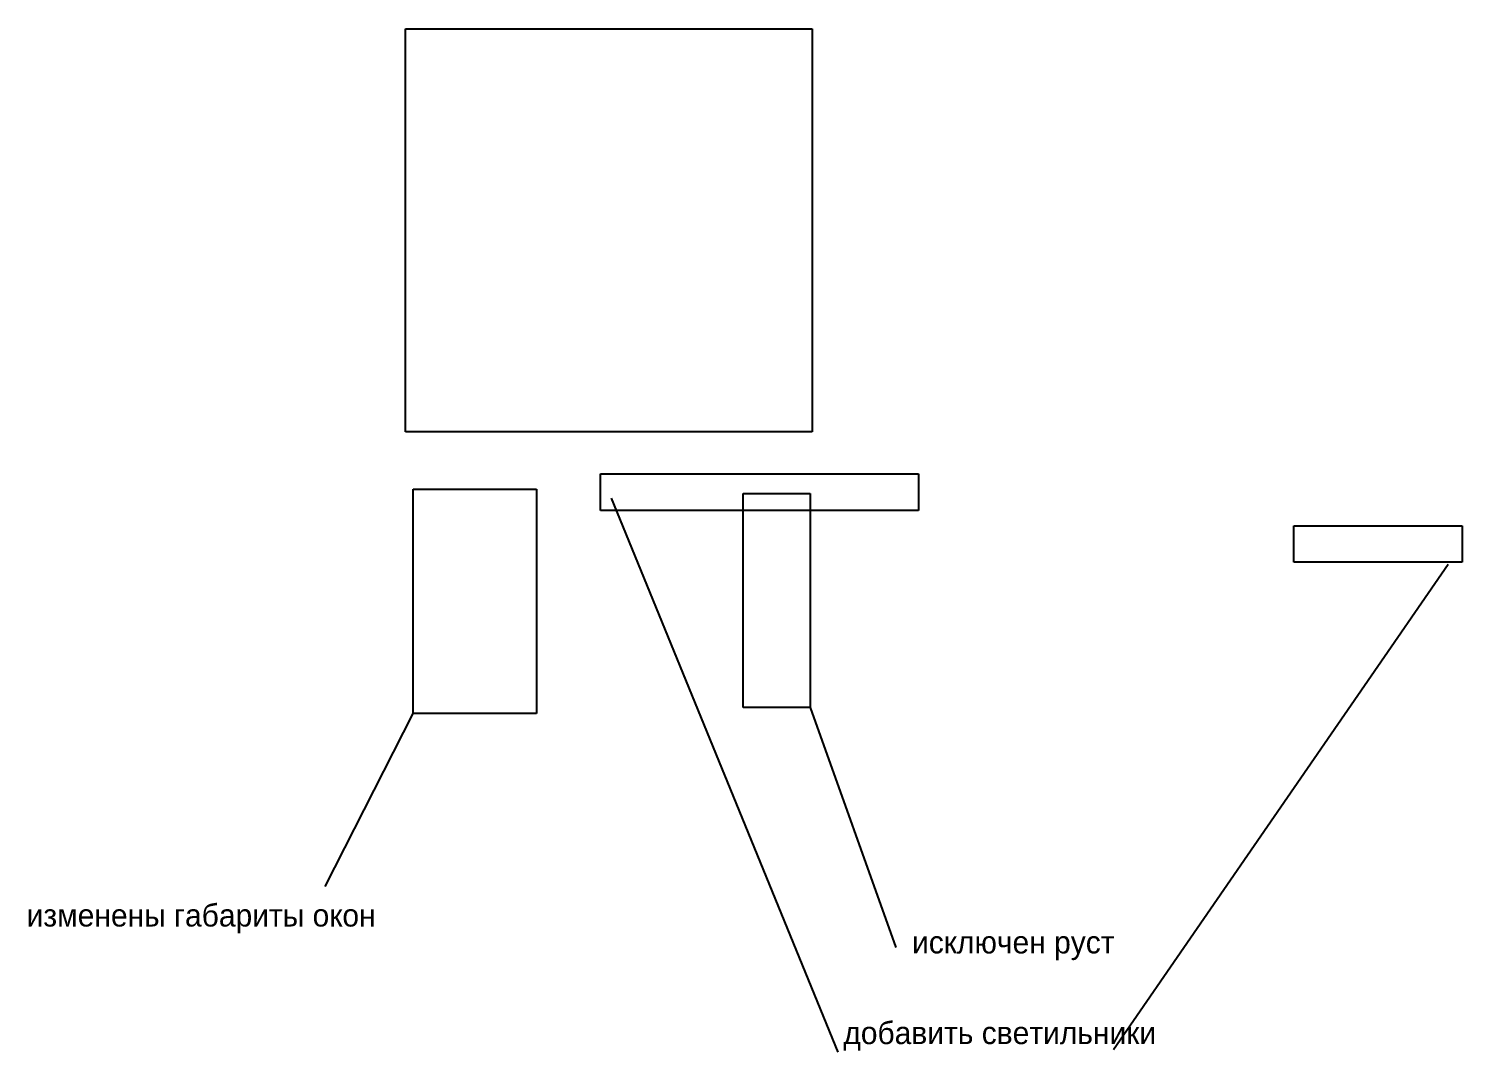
# Model space of a CAD drawing. Header units: millimetres. Extents: x 3914 to 443608, y -156176 to 78197.
# Drawn here: x 350811 to 376383, y 36685 to 54945 of the extents above; entities that cross this region are included whole.
import ezdxf

# ---------------------------------------------------------------- set-up
doc = ezdxf.new("R2010")
doc.units = ezdxf.units.MM

msp = doc.modelspace()

# ---------------------------------------------------------------- linework, layer by layer
at = {"color": 1}
for p, q in [((357533.9, 54945.2), (364785.2, 54945.2)), ((357533.9, 47751.2), (357533.9, 54945.2)), ((364785.2, 54945.2), (364785.2, 47751.2)), ((364785.2, 47751.2), (357533.9, 47751.2)), ((361009.2, 47007.2), (366685.2, 47007.2)), ((361009.2, 46351.2), (361009.2, 47007.2)), ((366685.2, 47007.2), (366685.2, 46351.2)), ((357668.2, 46728.2), (359872.2, 46728.2)), ((357668.2, 42728.2), (357668.2, 46728.2)), ((359872.2, 46728.2), (359872.2, 42728.2)), ((361203.2, 46570.2), (365242.2, 36685.2)), ((363557.2, 46652.2), (364748.2, 46652.2)), ((363557.2, 42839.2), (363557.2, 46652.2)), ((364748.2, 46652.2), (364748.2, 42839.2)), ((366685.2, 46351.2), (361009.2, 46351.2)), ((373376.2, 46074.2), (376383.2, 46074.2)), ((373376.2, 45430.2), (373376.2, 46074.2)), ((376383.2, 46074.2), (376383.2, 45430.2)), ((376128.2, 45389.7), (370164.2, 36729.2)), ((376383.2, 45430.2), (373376.2, 45430.2)), ((356102.2, 39644.2), (357668.2, 42728.2)), ((359872.2, 42728.2), (357668.2, 42728.2)), ((364748.2, 42839.2), (363557.2, 42839.2)), ((364748.2, 42839.2), (366276.2, 38557.2))]:
    msp.add_line(p, q, dxfattribs=at)

# ---------------------------------------------------------------- texts
at = {"color": 1, "char_height": 400, "attachment_point": 1}
for s, insert in [('изменены габариты окон', (350774.2, 39329.2)), ('исключен руст', (366568.2, 38849.2)), ('добавить светильники', (365342.2, 37232.2))]:
    msp.add_mtext_dynamic_manual_height_columns(s, width=7085, gutter_width=1, heights=[0], dxfattribs=dict(at, insert=insert))

doc.saveas('drawing.dxf')
